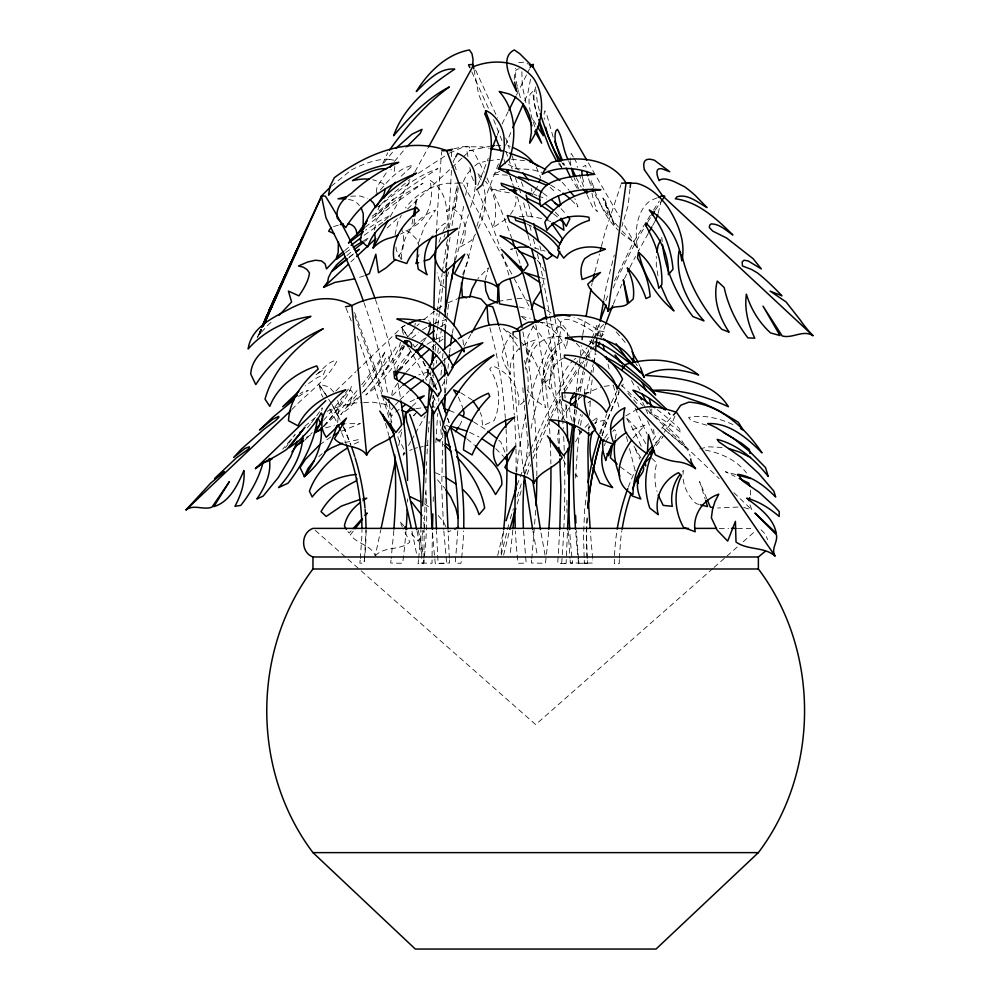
<?xml version="1.0" encoding="UTF-8"?>
<svg xmlns="http://www.w3.org/2000/svg" width="999" height="999" viewBox="0 0 999 999"><rect width="100%" height="100%" fill="white"/><g stroke="black" fill="none" stroke-linecap="round" stroke-linejoin="round"><path stroke-width="0.75" stroke-dasharray="5 3.75" d="M514.185 79.445L515.047 71.628L516.733 69.53L519.205 68.694M451.448 170.429L449.45 207.767A567.132 90.634 88.2 0 0 448.301 228.684M451.573 156.593L451.61 151.985M423.838 559.964L423.801 563.011L421.653 563.011L421.715 559.915M423.851 558.441L424.238 530.919M421.74 558.379L422.227 530.569M442.807 432.667L441.745 488.086L443.693 529.445M424.275 529.358L425.412 491.958M619.343 559.64L619.205 563.761L615.421 563.024L614.323 563.748A229.545 216.771 56.4 0 1 616.982 530.594M619.392 558.266L620.679 539.497A225.562 213.012 56.4 0 1 621.853 530.681M566.92 500.137L566.933 512.425M425.799 482.829L426.71 461.526M427.035 453.921L427.872 440.059M564.335 453.434A866.907 750.561 87.3 0 1 561.625 563.773L566.108 563.386L567.469 531.243M588.798 430.756L589.173 423.014M589.547 415.259L590.234 401.311M457.817 530.731L455.244 563.111L460.964 563.299A329.807 329.633 0 0 0 463.636 530.944M559.69 530.993L557.704 563.386L566.108 563.386M393.856 530.519L391.158 558.603M535.714 510.327L531.793 558.553M458.254 187.812L456.73 200.187L454.882 207.155L446.553 211.8L446.166 206.081A55.245 42.732 -45.7 0 0 429.72 180.12C434.315 196.591 429.845 218.044 413.761 226.511L414.498 219.006M683.041 474.35L683.304 470.492L681.468 472.727M428.396 432.305L429.133 421.466M366.046 530.369A250.649 250.112 61.1 0 1 363.948 563.299L364.423 560.164M364.535 558.666L366.034 530.232M374.513 230.057L376.223 220.155L393.519 198.863L375.162 216.321L378.234 209.078A53.846 19.118 -56.4 0 1 380.045 205.357M429.72 384.078L430.881 371.728M432.929 350.112L433.504 343.943M431.905 384.465L432.754 375.362M433.616 366.258L433.903 363.224M435.052 351.086L435.626 345.017M457.23 185.914L455.382 205.544L451.61 227.947M440.971 375.112L441.845 365.846M442.569 358.129L443.007 353.496M503.546 531.031L500.899 555.057M415.821 205.507L416.558 198.002L415.234 205.557M531.643 560.027L531.343 562.986L545.417 563.299A577.16 447.677 -87.1 0 0 548.676 530.806M750.436 495.067L750.536 489.36M360.177 560.114L359.852 563.161L364.198 563.161M360.327 558.591L361.888 536.126A246.303 245.766 61.1 0 0 361.95 530.232M424.15 527.21L423.613 517.807M521.865 71.753L522.265 85.839L526.286 104.458M445.404 392.832L447.003 377.572M447.964 368.419L448.439 363.836M449.562 353.159L450.199 347.065M390.996 560.077L390.684 563.011L402.634 563.299A513.673 458.666 -86 0 0 405.981 531.156M418.531 559.64L418.069 563.761L420.267 563.024L423.588 563.748A229.545 120.017 -77.7 0 0 425.861 489.797M418.681 558.266L420.367 539.497A225.562 117.932 -77.7 0 0 420.866 530.094M485.152 280.195L488.361 267.882L477.884 278.546M576.161 392.095L579.295 364.298M579.47 362.762L580.169 356.581M580.344 355.032L581.393 345.779M590.609 393.569L592.32 378.396M593.006 372.327L593.856 364.735M594.03 363.224L595.229 352.597M629.994 188.936L628.121 205.544L621.927 226.448M615.159 438.961L616.67 431.818L614.447 429.695L612.774 431.406M435.739 323.926L437.05 313.174M437.237 311.638L442.17 273.401M436.201 338.948L437.662 326.873M437.849 325.362L439.51 311.775M439.697 310.264L444.255 275.424M445.367 330.369L446.678 319.618M446.865 318.082L448.738 302.722M586.838 491.383L584.677 509.228L583.491 536.226L584.215 558.666M394.855 166.471L394.205 171.741L390.921 169.63M376.261 192.62L376.998 186.938L387.575 170.792M446.728 228.883L447.902 220.042L446.528 210.427L450.674 207.592C466.021 214.011 469.28 233.891 460.377 246.903L471.378 240.509L475.524 234.066M573.064 422.015L574.812 409.84M474.55 191.558L475.624 184.403M442.395 271.89L447.202 240.21M445.417 267.794L450.062 237.238M454.383 261.626L458.966 231.443M541.933 287.362L542.445 284.166M391.758 395.154L392.482 390.671L397.302 383.628M397.003 369.692L397.49 366.708L410.826 351.124M578.271 424.063L580.481 414.46M539.997 322.252A61.876 37.562 30.7 0 1 561.176 327.385L558.828 341.433L551.261 360.139A324.076 241.845 87.3 0 0 530.756 429.982M412.862 219.156L411.276 228.222A77.81 60.202 -45.7 0 1 400.549 234.041M567.507 340.934L566.058 349.013C561.75 337.237 552.397 327.697 541.071 322.49M582.717 334.977L585.776 318.082M591.62 285.826L592.17 282.754M597.315 335.926L599.5 323.851M603.883 299.7L606.331 286.126L614.273 254.982M600.611 433.878L602.672 426.073L606.992 419.792L598.351 421.528L594.555 423.239M526.548 399.163C529.333 386.388 528.583 372.827 524.35 360.439M449.138 228.134L456.955 185.914M459.515 228.434L464.26 202.797M465.659 195.255L467.894 183.192L457.517 182.892M441.708 328.384L439.66 339.023A866.907 848.663 83.4 0 0 439.198 342.045M441.995 326.86L443.756 317.744M452.31 333.329L453.196 328.758M463.486 275.362L474.787 233.841M530.519 79.258L527.659 94.131L524.55 101.136M257.193 337.899L261.263 329.146M619.03 390.109L618.106 394.68L612.05 408.891A246.303 174.076 -87.4 0 0 601.76 436.975M353.221 531.156L350.424 534.777C356.743 544.18 371.316 544.717 375.249 555.919L380.706 530.207M398.713 445.517L402.247 428.883M395.067 234.815L397.889 221.653L401.348 215.409M405.182 453.396L403.171 455.094C406.531 447.053 397.265 441.983 397.652 434.19M501.211 555.119L509.378 521.715M497.677 555.494L503.546 531.306M503.608 555.069L509.478 530.881M558.916 429.857L557.504 435.626L558.678 445.879M578.046 391.683L583.291 370.804M583.666 369.318L588.536 349.925M658.129 213.374L661.051 201.698M428.846 369.143L426.748 377.46L431.006 372.265M594.867 272.19L599.475 254.083M601.398 246.528L605.244 231.443L621.003 184.653M438.948 242.22L442.395 232.867M599.512 433.916L606.755 413.861M455.407 260.177L468.444 214.598M470.541 207.243L475.574 191.184M476.898 226.461L484.49 199.9L499.512 161.064M337.65 422.627L339.148 405.519L337.5 399.862M462.649 274.463L469.318 258.054L466.133 252.135M418.406 243.119L424.75 225.824L435.614 210.027C415.372 217.695 398.938 238.474 401.96 260.839M510.277 518.793L513.424 508.591M517.02 496.915L521.765 482.467M517.17 504.008L522.202 487.687M604.383 445.654L605.294 443.007M418.144 257.068L419.043 254.483M535.839 86.95C531.893 96.641 535.039 107.38 537.237 117.12M575.536 441.808L581.868 430.619L589.21 423.189M447.14 276.698L449.15 270.966M423.838 530.269L421.765 535.988L418.294 541.121L408.978 531.231M590.034 343.956L591.608 339.635M592.145 338.186L597.939 322.327M605.844 300.687L607.954 294.917M517.095 485.114L529.595 452.01M524.975 473.988L529.245 462.674M527.01 474.687L530.806 464.61M532.979 458.853L548.763 422.714M443.993 237.075L445.005 234.39M382.729 163.686L387.699 152.76M477.784 185.452L488.311 158.217M497.19 135.29L499.95 128.122M505.644 145.23L512.137 129.133M674.924 416.096L672.851 421.241L664.135 432.317M258.941 334.827L261.238 329.633M259.44 334.603L259.977 333.291L259.24 334.74M260.851 329.308L259.628 332.155L260.702 329.77M442.957 231.543L446.203 225.349L445.042 223.177L441.396 225.836L433.191 235.102M566.982 405.119L565.059 412.45L560.389 405.731C557.742 389.922 560.751 371.928 573.014 360.689M259.628 334.228L261.526 329.982M530.756 449.188L545.079 417.495L561.75 386.276L574.163 366.508M532.979 452.772L547.664 420.267L560.476 396.266M593.394 344.318L594.605 341.621M597.04 336.238L601.198 326.71L603.871 324.413M257.792 336.588L260.14 331.381M259.128 334.54L261.064 330.282M259.303 334.116L261.214 329.92M459.615 425.761L462.537 419.43M595.167 423.676L598.176 417.17L590.484 422.327M478.159 228.484C485.152 214.66 487.924 197.914 482.38 183.117M611.338 402.734L617.07 390.696M614.41 281.019L633.266 242.482L650.337 215.285M502.022 124.001L508.204 111.601M516.446 95.08L529.507 68.906M533.516 325.724L527.959 336.551L526.798 349.862L529.932 362.175C529.82 344.88 547.914 333.179 563.998 337.088M550.636 418.581L560.789 399.575M565.134 391.433L581.368 364.96M390.284 216.658L410.477 179.92M414.96 171.753L427.672 148.626M455.02 158.179L453.059 161.763A73.314 56.731 -45.7 0 1 456.181 169.793M648.239 233.479L640.734 246.878A504.745 487.3 -83 0 0 638.498 250.936M652.634 225.612L655.556 220.367M604.682 438.174L608.741 431.98M402.435 345.154L398.688 351.86L404.857 344.855M425.624 378.396L429.495 371.503L418.768 374.875M403.171 455.094L404.695 452.372M408.504 445.579L410.789 441.496M411.551 440.147L414.597 434.702M415.359 433.341L425.274 415.684M432.13 403.446L435.939 396.653M442.045 385.776L446.615 377.622M464.148 346.366L471.004 334.128M605.744 441.67L609.577 435.564M653.583 210.102L659.278 201.049M574.987 365.184L579.12 358.604M564.035 389.598L577.859 367.582M578.671 366.283L584.665 357.105M582.205 363.636L583.853 361.001M531.98 195.18L534.378 191.408M535.189 190.16L537.587 186.388M561.363 419.742L569.742 406.805M510.464 214.398C514.285 209.228 517.195 202.735 515.821 196.204M585.539 355.831L591.645 346.878M434.34 386.576L436.363 383.666M399.5 370.779L414.285 354.27M398.314 256.568L402.597 250.562L403.746 242.745L403.346 235.302L401.398 228.371L410.015 232.617L416.021 238.611L419.081 246.029M285.452 447.827L288.099 444.205M288.973 442.994L295.142 434.54L282.729 449.163M580.844 356.081L587.05 347.664M587.936 346.466L593.269 339.26M594.155 338.049L599.475 330.844L605.032 331.93L601.485 336.738M585.514 358.366L590.834 351.161M591.72 349.962L594.38 346.353M656.43 445.591L662.449 437.487M383.878 162.862L394.143 150.187M470.492 169.942L466.158 175.499L462.712 183.042L513.461 277.185M394.53 405.969L390.247 411.401L391.183 416.208L394.593 413.111M394.48 161.413L405.881 147.79M633.091 437.999L645.004 425.149L628.846 431.056M380.332 189.96C389.086 179.683 398.926 168.032 412.787 165.31L398.476 178.759M408.316 336.301L415.984 326.998M398.651 433.042L401.66 429.582M413.711 415.746L417.732 411.126M395.454 404.92L399.163 400.699M392.495 395.554L401.673 386.188M351.124 530.869L349.126 533.104L347.065 530.481M406.206 372.09L419.605 358.029M413.486 415.634L415.609 413.374M375.249 555.919C384.14 545.791 400.05 551.048 409.84 542.032L403.047 528.246M400.149 399.675L409.24 390.809M304.782 440.234L312.188 432.667M412.237 406.231L418.618 400.262M532.829 91.446L530.369 93.856A56.843 15.697 62.6 0 0 530.282 111.376M335.839 390.984L355.931 371.578M357.043 370.504L401.685 327.385A61.876 11.326 -46 0 1 407.754 323.876M399.125 369.655L407.704 361.363A66.671 17.258 -41.1 0 0 414.71 353.484M414.76 347.227L417.757 344.355M588.299 428.246L590.222 426.411M291.87 409.602C306.556 393.718 326.673 380.607 336.863 361.163L336.501 360.402C327.872 361.338 322.377 370.329 315.672 375.012L322.377 370.417L325.512 369.568L323.052 375.374L317.645 377.36L305.157 385.814M438.686 353.609L440.646 351.76M384.49 220.754L390.122 215.497L380.219 220.567L365.584 230.132M350.849 261.888L354.258 258.716M387.162 227.972L398.514 217.382M407.592 208.903L450.711 168.631M451.848 167.57L462.062 158.029M463.199 156.968L470.005 150.612L490.097 146.154M411.913 338.112L418.781 332.58M416.945 325.836L419.205 323.788M423.738 319.692L436.551 309.59M524.275 401.223L518.593 406.356C521.066 388.636 508.753 371.915 492.482 365.884L489.672 369.043C499.95 384.078 501.436 404.158 494.043 420.716L482.542 425.824L481.743 416.258L480.219 412.487M357.33 398.002L346.166 407.754A126.324 23.114 -46 0 0 358.554 392.457M712.899 568.443L535.664 724.6L360.764 570.504M714.073 567.42L725.724 557.142M726.897 556.118L738.561 545.841M743.219 541.733L756.043 530.432M331.243 186.201L351.398 169.905M318.781 456.605L322.19 453.633M346.978 255.569L351.099 252.098M365.334 227.123L394.455 203.896L423.014 183.204L402.185 195.454L372.115 218.194M420.804 341.558L426.049 337.15M372.177 216.171L409.353 187.325L437.949 168.581C415.359 176.398 396.703 192.407 378.122 206.93L389.935 195.904L409.99 179.57M588.011 402.859L590.359 400.886M655.531 442.782L663.299 436.326M304.882 426.186L316.383 416.695M474.725 166.059L478.084 163.287L485.477 161.314M578.596 398.913L583.179 395.142M344.692 250.537L350.037 246.204M348.651 257.904L354.47 253.172L348.551 257.754M395.729 412.075L399.275 409.215M442.919 360.914L446.216 358.354M418.506 173.214L448.251 153.871M365.06 241.221L367.232 239.623M431.893 347.202L437.724 342.894M438.898 342.033L443.756 338.698M364.173 235.264L383.366 221.803M319.655 444.792L331.044 436.838M298.464 396.466L308.466 390.434L305.357 390.621L299.937 393.681M345.567 252.635L351.136 248.751M506.106 218.968L493.119 227.572C497.939 212.125 496.378 193.893 485.464 181.343M574.088 359.565L575.799 358.341M625.749 415.921L634.977 410.477M437.749 308.803L444.98 304.046M440.522 326.71L447.977 322.29M306.393 437.525L314.797 432.405M563.561 358.117C551.997 363.399 547.927 377.422 550.137 389.198L543.119 379.145C542.632 363.261 550.699 346.416 565.809 339.972M437.762 441.083L441.695 438.698L439.747 418.082M427.035 344.305L431.968 341.371M422.427 329.832L427.36 326.91M363.661 240.709L368.319 238.049M449.513 153.159L463.486 146.878L469.243 146.728L470.005 150.612M582.904 166.796L585.701 165.31L586.5 170.305M410.114 401.848L414.935 399.325M327.048 411.413L333.716 408.116L353.034 403.121L362.075 402.672M354.283 443.981L358.891 441.833L359.415 439.398L343.956 442.769M409.74 450.499L412.225 449.338M341.109 431.293L360.352 423.613L345.904 423.713M584.328 394.205L601.386 386.813M434.428 339.897L442.844 336.276M433.866 323.526L445.966 319.53M448.289 531.793L450.849 530.706M447.789 302.872L457.617 298.738M657.067 197.877L650.324 200.649A76.486 45.879 58.7 0 0 636.788 243.681L638.511 251.149M499.675 171.516L492.557 174.388L507.842 175.162M333.529 226.611L340.359 224.55M364.348 275.774L356.718 278.221M424.725 446.191L428.096 445.192M414.81 448.389L417.457 447.639M325.574 427.847L334.203 425.562M699.837 448.901L708.179 446.815L722.539 447.44M453.833 148.851L462.412 146.728L481.993 146.878L489.223 148.264M512.986 248.626L510.264 249.226L516.108 250.674M498.139 301.348L515.571 298.589M420.154 447.14L423.201 446.503M488.536 160.764L499.6 159.316M415.959 408.728L423.089 407.654M604.295 386.388L612.999 385.09M519.33 216.646L529.782 216.196L544.63 219.106M350.587 196.204L360.015 195.991L367.782 198.451M518.743 62.587L524.725 62.113L528.296 64.211M738.024 507.067L717.632 507.979M517.02 298.514L521.378 298.289L529.657 301.099M363.586 402.597L372.627 402.147L389.235 405.02M600.099 336.301A66.671 15.297 41.6 0 0 561.176 327.385L557.367 327.572A329.807 246.116 87.3 0 0 528.096 405.094M578.571 563.299L593.044 563.011L592.769 559.964M584.178 392.969L589.747 392.869L590.471 395.691M459.827 183.092L446.853 183.292A61.226 57.83 -25.1 0 0 405.494 207.917M515.159 168.569L531.293 169.493L541.758 172.352M495.766 145.367L504.757 145.355M719.305 528.384L728.546 528.384M737.437 528.384L750.786 528.384M570.104 559.952L570.317 563.011L578.921 563.011L578.646 560.077M584.265 560.164L584.365 563.161L587.437 563.161L587.275 560.114M431.918 407.055L434.965 407.105M421.653 563.011L432.03 563.299A464.098 94.056 -87.9 0 1 432.43 530.931M584.365 563.161L587.437 563.299A250.649 177.148 -87.4 0 1 587.212 516.845M504.92 189.523L491.708 189.685L511.413 193.182M511.426 159.241L524.587 160.702M519.268 306.968L528.159 308.991M570.317 563.011L572.614 563.299A513.673 495.916 -83 0 1 569.767 531.156M389.373 159.365L393.768 160.165M534.065 247.827L545.079 251.061M743.756 507.43L751.847 509.865L749.05 502.447M521.128 316.358L530.144 318.244M705.381 450.112C721.128 453.146 736.513 459.952 746.515 472.952M348.489 199.413L352.422 200.324L357.542 203.359L359.365 205.607M735.739 474.537L725.411 471.74L735.039 476.436M699.025 504.458L696.241 503.633C688.323 496.553 683.079 486.363 682.966 475.636M540.659 277.635L545.054 279.033M534.078 194.443L536.888 195.404M538.286 195.879L546.54 199.126M505.144 151.548L508.066 152.597M706.855 425.237L690.946 420.567L688.561 417.457C703.958 414.223 719.892 418.394 733.828 425M460.789 392.769L472.065 399.862M449.425 410.477L456.318 413.286M546.028 219.68L551.623 221.99M507.754 145.355L510.152 146.366M508.379 164.535L519.293 170.142M435.314 472.689L444.355 476.698M469.542 432.317L479.021 436.963M527.147 224.076L532.479 226.673M436.463 438.486L442.982 442.07M473.489 421.828L485.726 429.57M424.425 503.821L429.295 507.242M446.341 425.149L448.601 426.486M550.611 185.002L560.651 191.196M445.129 287.562L440.409 284.628L437.125 272.802M511.188 333.766L503.621 328.696L511.863 337.462L519.792 349.787M543.156 193.119L549.063 197.715M546.903 310.177L551.323 313.286M620.242 466.795L631.855 475.399M522.365 317.295L526.098 320.092M436.213 439.11L443.556 444.667M553.496 213.848L558.179 217.545M550.099 187.362L556.031 192.695M467.057 438.948L474.075 444.717M761.051 529.807L765.309 534.09L767.619 539.66M513.573 335.577L520.292 341.358M315.284 530.432L346.778 558.166M347.939 559.203L359.603 569.467M498.738 440.197L500.799 442.033L505.681 453.908M495.741 448.638L503.533 456.456M481.58 177.11L477.26 173.127L481.98 181.768M621.366 385.077L642.744 405.519M647.24 409.827L719.23 478.671M733.853 492.657L751.847 509.865M651.723 458.204L656.78 463.049C654.32 472.302 654.183 482.255 657.017 491.446M575.212 474.787L577.335 476.823L575.761 472.902M578.059 429.283L584.065 435.114M627.859 393.244L637.362 404.145M561.101 208.679L566.008 214.211M532.879 326.236C547.252 341.383 567.232 368.294 542.132 384.627C540.059 368.743 532.617 353.733 521.266 342.432M622.015 230.931L630.819 239.41L637.462 247.952L622.652 222.29M561.176 327.385L569.767 336.426M576.211 343.206L590.184 357.892M571.278 199.875L577.971 206.93L574.875 198.651M616.346 331.98L627.047 344.643M555.307 212.15L560.064 217.183M437.425 479.757L444.892 488.349M333.866 392.095L328.896 386.813L318.631 384.14A250.649 250.112 61.1 0 1 327.847 397.864L318.881 384.003L321.591 394.68L323.052 397.24M403.796 525.749L399.65 521.353L402.372 526.873M557.305 318.494L567.082 330.369L567.519 336.513M384.116 184.715L382.817 183.254L378.633 181.968A145.33 49.488 -44.3 0 0 372.739 179.758M562.287 182.305L569.03 190.235M618.418 227.06L612.774 220.155L604.47 198.863L608.304 216.321L603.471 209.078A53.846 13.624 57.7 0 1 594.792 194.118M438.236 515.459L443.681 522.215L446.965 529.058M558.553 163.674L561.413 167.308M577.222 188.324L571.278 178.584M668.543 412.337L670.104 414.573A46.478 10.664 41.6 0 0 664.135 409.403M561.962 162.637L563.661 165.085L562.549 162.487M328.621 399.163L331.056 402.959M331.868 404.22L340.197 420.179M535.864 124.4L531.818 117.258M407.517 336.488L401.685 327.385A66.671 17.258 -41.1 0 1 406.156 324.987M635.826 363.486L637.25 365.721M565.297 421.054L561.351 414.373A128.896 78.247 30.7 0 1 556.243 350.899A126.324 76.686 30.7 0 0 545.791 407.754L532.966 398.002A40.335 24.488 30.7 0 1 527.672 390.259M640.946 458.004L633.853 445.991L639.934 459.328M637.699 386.313L639.972 390.222M588.374 162.874L619.542 216.883M573.339 156.993L571.278 153.421A45.579 12.587 62.6 0 0 570.267 160.352M574.025 158.179L576.086 161.763A73.314 20.255 62.6 0 0 577.397 167.42M631.493 380.582L635.589 388.024M408.991 348.052L415.884 360.139A324.076 323.913 0 0 1 426.436 380.344M645.903 443.731L636.263 427.897L625.874 417.195L635.152 432.729L641.346 446.565M444.218 426.298L446.441 430.394M514.198 278.546L531.118 309.927M401.261 259.553L396.378 250.499L395.891 246.229M576.298 177.772L581.143 186.938M536.326 167.183L540.709 177.685M635.114 408.079L646.99 433.841M559.615 163.137L562.362 168.519M422.939 361.463L438.873 394.93M343.544 426.898L350.786 445.005M563.374 459.877L566.046 465.309M649.762 408.741L652.185 413.723L651.673 408.966M647.489 420.791L654.158 435.639L653.558 428.384M510.189 176.511L512.874 183.341M563.573 162.862L564.822 165.484M642.707 402.347L644.567 406.343M458.379 397.04L462.662 407.505M475.611 70.03L497.502 117.894M471.765 71.816L489.148 109.828M493.656 119.68L502.235 141.309M638.736 363.673L640.571 367.757M586.962 194.643L592.719 207.155L597.464 211.8L595.429 206.081A55.245 15.26 62.6 0 1 591.97 193.182M578.521 188.699L574.088 177.522M473.538 180.669L471.153 175.037L469.268 164.286M477.697 190.534L484.99 207.767A567.132 439.897 -87.1 0 1 500.224 247.814M706.755 498.626L699.612 481.568L705.219 499.225M645.804 409.016L648.638 415.821M484.29 108.129L478.583 94.131L474.138 70.342M568.706 161.026L570.304 164.985M354.595 312.587L374.862 367.182L383.591 394.642M594.73 190.547C599.937 203.222 605.044 216.546 614.772 226.511L602.921 198.002L616.308 228.222A77.81 21.491 62.6 0 0 618.244 230.207M447.452 418.119L449.063 422.477M583.603 186.451L581.168 179.832A73.314 20.255 62.6 0 1 579.482 174.713M533.216 122.165L535.352 128.022M505.669 137.987L509.34 148.239M511.963 155.557L517.207 170.205M521.403 181.918L524.025 189.236M505.906 151.548L508.004 157.417M508.528 158.878L512.2 169.131M515.347 177.909L518.493 186.701M519.018 188.162L521.64 195.479M504.02 159.615L505.556 163.936M509.677 175.449L513.286 185.514M517.407 197.028L523.601 219.093M520.354 97.702L517.569 87.662M593.818 187.874L591.42 180.132A55.245 15.26 62.6 0 0 591.096 186.751M588.536 178.759L591.183 186.838M553.159 137.113L546.54 113.824L544.78 110.764L544.23 112.837A56.806 15.697 62.6 0 0 544.343 119.293M385.889 401.873L391.77 422.452A504.745 450.699 -86 0 0 389.348 403.933M354.82 316.071L363.099 339.21A375.924 82.393 79.3 0 1 381.88 394.355M582.38 177.198L584.702 185.552M528.533 204.108L532.979 220.617M539.847 246.154L541.458 252.16M523.651 202.984L528.096 219.505M529.707 225.512L531.318 231.518M533.341 239.023L535.764 248.039M537.375 254.046L540.609 266.059L549.687 314.697M527.959 235.314L530.731 245.642M489.847 327.672L492.844 339.21A375.924 178.197 -78.1 0 1 505.357 418.269M601.023 336.888L599.475 330.844L585.052 321.603A82.455 51.661 56.2 0 0 574 317.245M607.954 364.073L609.877 371.628M613.336 385.227L619.118 407.879M626.435 436.575L627.971 442.619M629.52 448.663L635.289 471.316M403.446 334.415L401.685 327.572A329.807 329.633 0 0 1 407.854 336.451M539.398 110.814L537.325 102.46L535.914 89.76M517.257 86.214L515.659 78.983L515.634 68.382M417.02 531.031L421.928 555.057M418.231 530.007L423.464 555.382M555.019 318.881L558.703 338.636L564.647 393.394M549.962 316.221L554.22 339.023A866.907 750.561 87.3 0 1 560.714 393.718M546.753 321.129L550.461 340.959L558.566 418.806M545.054 555.119L540.696 531.018M532.929 530.881L537.275 555.069M467.919 156.593L466.845 150.449L473.164 150.774A577.16 447.677 -87.1 0 1 484.228 172.377M657.966 275.736L656.306 265.722L656.293 256.531M528.983 452.772L529.408 455.856M523.863 472.677C517.657 427.584 513.236 382.142 513.111 336.601M528.146 445.03L523.676 398.801M564.81 394.917L565.147 397.952M565.809 404.033L567.045 420.841M661.775 237.412L662.212 241.658M462.962 339.797L463.561 345.829M578.508 558.603L576.261 530.519M592.619 558.441L590.297 531.218M443.831 530.993L446.665 563.386L435.339 563.773A866.907 848.663 83.4 0 1 432.342 530.144M523.164 392.657L522.689 385.102M568.169 530.819L570.004 558.416M523.551 530.731L526.148 563.111L518.081 563.299A329.807 246.116 87.3 0 1 515.409 530.944M587.2 558.591L586.575 536.126A246.303 174.076 -87.4 0 1 587.212 516.945M531.643 188.461L531.78 191.159M449.338 558.304L448.027 530.307M449.413 559.865L449.562 562.986L438.086 563.299A577.16 92.233 88.2 0 1 436.538 530.806M558.916 429.582L559.477 446.516M657.205 409.578A74.475 17.095 41.6 0 1 679.095 428.321L681.193 432.767A56.369 12.937 41.6 0 0 649.675 412.924A50.649 11.626 41.6 0 1 682.042 440.996L686.338 447.764L662.162 427.335L687.25 449.313A74.475 17.095 41.6 0 1 690.209 456.156M593.843 343.631A90.872 20.854 41.6 0 0 588.698 340.759A57.992 13.312 41.6 0 1 593.006 341.109M519.68 348.039A74.913 45.479 30.7 0 0 510.364 374.338L505.007 365.222L501.798 356.181A111.801 67.87 30.7 0 1 510.676 335.564M522.814 345.567A74.913 45.479 30.7 0 1 535.963 339.86A134.153 81.431 30.7 0 0 525.224 369.405M584.39 393.693A90.285 54.808 30.7 0 1 584.952 389.51L581.206 386.588A63.312 38.437 30.7 0 0 576.435 390.484M572.015 420.504A63.312 38.437 30.7 0 1 569.717 406.918M532.342 119.393A56.843 15.697 62.6 0 1 530.606 112.812M537.837 116.683A88.998 24.588 62.6 0 1 532.829 91.446M570.854 165.31A45.579 12.587 62.6 0 1 570.342 161.501M637.462 247.952A29.745 8.217 62.6 0 0 627.235 237.774A77.81 21.491 62.6 0 1 620.142 232.043M351.398 169.917A122.502 41.721 -44.3 0 1 389.385 159.353M270.991 322.352A28.671 9.765 -44.3 0 0 266.521 326.623A28.022 9.54 -44.3 0 0 260.639 333.391M537.3 260.302A33.754 28.322 29.3 0 1 544.343 271.029M382.355 395.854A375.924 82.393 79.3 0 1 390.159 422.053M346.016 308.129A382.58 83.854 79.3 0 1 352.135 323.214M357.105 336.176A382.58 83.854 79.3 0 1 381.668 410.264M385.489 423.426A382.58 83.854 79.3 0 1 388.811 435.327M411.963 531.156A382.58 83.854 79.3 0 1 416.82 555.094M329.707 408.891A246.303 245.766 61.1 0 1 337.262 423.264M341.571 432.654A246.303 245.766 61.1 0 1 346.016 443.593M333.241 406.893A250.649 250.112 61.1 0 1 340.272 420.167M343.481 426.96A250.649 250.112 61.1 0 1 350.874 445.03M445.054 428.721A567.132 90.634 88.2 0 1 445.005 425.599M444.717 392.969A567.132 90.634 88.2 0 1 444.68 379.096M444.717 363.349A567.132 90.634 88.2 0 1 444.755 357.08M445.054 329.046A567.132 90.634 88.2 0 1 445.204 319.817M446.64 267.033A567.132 90.634 88.2 0 1 447.777 239.335M433.304 406.643A577.16 92.233 88.2 0 1 433.229 395.866M433.191 386.663A577.16 92.233 88.2 0 1 433.179 374.375M433.291 349.45A577.16 92.233 88.2 0 1 433.341 343.256M433.603 323.264A577.16 92.233 88.2 0 1 433.828 310.926M436.401 233.716A577.16 92.233 88.2 0 1 441.62 152.248M375.424 299.588A513.673 458.666 -86 0 1 395.167 369.418M397.877 382.892A513.673 458.666 -86 0 1 400.487 397.939M407.505 498.888A513.673 458.666 -86 0 1 407.43 501.96M363.998 302.722A504.745 450.699 -86 0 1 387.887 394.792M433.191 501.51A464.098 94.056 -87.9 0 1 433.341 496.865M435.851 442.694A464.098 94.056 -87.9 0 1 437.737 413.436M438.648 401.211A464.098 94.056 -87.9 0 1 438.886 398.164M432.242 407.442A866.907 848.663 83.4 0 1 433.166 395.242M433.841 387.624A866.907 848.663 83.4 0 1 434.565 380.007M436.401 363.274A866.907 848.663 83.4 0 1 436.775 360.227M437.737 352.647A866.907 848.663 83.4 0 1 438.349 348.102M524.562 474.513A324.076 241.845 87.3 0 1 528.159 444.68M516.633 472.365A329.807 246.116 87.3 0 1 525.624 415.297M410.239 351.648A57.992 15.022 -41.1 0 1 396.89 371.616M403.971 345.217A90.872 23.526 -41.1 0 1 376.885 386.588L365.846 394.967A57.992 15.022 -41.1 0 0 388.748 357.093L387.674 356.156L385.202 358.541L384.39 360.876A97.527 25.25 -41.1 0 1 362.375 393.519M323.763 426.248A74.475 19.281 -41.1 0 0 343.494 396.703L350.237 390.197A46.478 12.038 -41.1 0 1 340.759 414.573L348.114 408.991A97.527 25.25 -41.1 0 0 361.438 394.605M426.223 337.362A66.671 17.258 -41.1 0 1 423.426 341.933M420.179 319.68A66.671 17.258 -41.1 0 1 429.308 321.228M362 393.194A40.335 7.38 -46 0 0 379.145 372.015A134.153 24.55 -46 0 0 397.839 343.793M323.514 420.304A90.285 16.521 -46 0 0 348.014 389.51L351.323 386.588A63.312 11.588 -46 0 1 322.44 427.609L336.526 414.373A128.896 23.589 -46 0 0 358.179 389.16M400.312 342.22A74.913 13.711 -46 0 1 381.855 374.338L398.027 356.181A111.801 20.467 -46 0 0 404.62 346.316M415.334 323.226A111.801 20.467 -46 0 1 414.86 325.437M413.611 329.258A111.801 20.467 -46 0 1 409.877 337.312M361.738 384.715A128.896 23.589 -46 0 0 385.564 350.899A126.324 23.114 -46 0 1 362.038 387.937M311.388 422.814A90.222 16.508 -46 0 0 322.252 407.817A56.331 10.315 -46 0 1 321.69 410.614M310.489 423.951A90.222 16.508 -46 0 1 305.831 429.77M506.056 428.833A375.924 178.197 -78.1 0 1 506.893 451.473M499.213 327.048A382.58 181.356 -78.1 0 1 514.31 415.109M514.423 416.633A382.58 181.356 -78.1 0 1 515.921 447.377M515.959 448.901A382.58 181.356 -78.1 0 1 516.033 471.978M512.787 530.119A382.58 181.356 -78.1 0 1 510.002 554.982M602.022 435.464A250.649 177.148 -87.4 0 1 619.305 391.983M621.965 386.738A250.649 177.148 -87.4 0 1 623.314 384.14M502.197 253.659A567.132 439.897 -87.1 0 1 509.44 276.948M522.902 331.83A567.132 439.897 -87.1 0 1 536.838 476.273M486.875 177.884A577.16 447.677 -87.1 0 1 511.613 237.974M516.171 251.336A577.16 447.677 -87.1 0 1 519.955 263.224M535.764 324.6A577.16 447.677 -87.1 0 1 550.162 439.11M550.299 442.195A577.16 447.677 -87.1 0 1 550.874 463.948M575.661 478.071A504.745 487.3 -83 0 1 580.332 426.96M580.556 425.424A504.745 487.3 -83 0 1 582.217 414.647M585.289 397.827A504.745 487.3 -83 0 1 589.997 376.573M590.372 375.062A504.745 487.3 -83 0 1 593.081 364.51M593.493 363.012A504.745 487.3 -83 0 1 596.016 354.033M601.061 337.724A504.745 487.3 -83 0 1 605.069 325.949M613.324 304.158A504.745 487.3 -83 0 1 621.89 284.228M624.487 278.596A504.745 487.3 -83 0 1 627.16 272.989M629.894 267.42A504.745 487.3 -83 0 1 635.564 256.393M574.437 423.726A513.673 495.916 -83 0 1 576.623 410.027M576.885 408.516A513.673 495.916 -83 0 1 579.757 393.419M580.069 391.908A513.673 495.916 -83 0 1 584.527 372.402M586.038 366.433A513.673 495.916 -83 0 1 588.036 358.991M588.448 357.517A513.673 495.916 -83 0 1 591.445 347.177M592.332 344.243A513.673 495.916 -83 0 1 593.706 339.847M594.18 338.386A513.673 495.916 -83 0 1 599.587 322.365M613.136 288.099A513.673 495.916 -83 0 1 643.993 228.184M647.976 221.653A513.673 495.916 -83 0 1 650.411 217.757M655.381 210.04A513.673 495.916 -83 0 1 660.476 202.422M578.558 563.299A464.098 231.893 87.6 0 1 575.661 530.931M574.238 422.652A464.098 231.893 87.6 0 1 574.974 408.841M561.376 401.348A866.907 750.561 87.3 0 1 563.274 428.871M563.673 436.538A866.907 750.561 87.3 0 1 564.285 451.898M654.145 446.203A225.562 213.012 56.4 0 1 661.238 436.088M628.284 487.175A229.545 216.771 56.4 0 1 635.202 470.741M652.921 440.072A229.545 216.771 56.4 0 1 658.116 432.929M661.738 428.296A229.545 216.771 56.4 0 1 672.352 416.133M433.241 395.592A324.076 323.913 0 0 1 436.625 404.058M412.924 344.23A329.807 329.633 0 0 1 414.573 346.853M423.126 361.538A329.807 329.633 0 0 1 439.123 395.005M447.652 418.231A329.807 329.633 0 0 1 449.063 422.652"/><path stroke-width="1.5" d="M559.777 529.445L560.851 488.086L559.877 458.841M498.064 284.403L497.427 303.059L489.235 299.063L485.876 290.796L484.99 281.743M567.907 474.001L568.718 452.485L572.627 425.062M422.664 505.856L425.124 448.576L429.57 385.626M567.532 529.707L569.28 488.374L567.956 448.464M588.723 432.305L587.899 449.35L588.686 505.644L590.109 528.246M302.909 435.964C302.048 455.532 291.458 473.426 278.559 487.624L288.049 483.166C302.722 464.46 314.285 442.495 317.445 418.681M393.943 529.008L395.279 507.617A504.745 450.699 -86 0 0 394.667 454.782M531.73 309.365L533.628 302.023L541.021 290.484M535.988 505.719L536.313 500.724A567.132 439.897 -87.1 0 0 536.825 477.809M428.421 147.265L472.552 66.995L473.051 59.478L471.99 53.721L469.393 49.95C446.378 54.171 428.159 72.265 416.296 91.533C426.835 81.668 438.873 67.545 454.757 69.143C429.582 85.714 403.996 106.319 393.643 135.714C409.627 116.908 427.097 98.314 449.35 86.95C425.624 104.021 406.406 126.573 389.473 150.2M461.438 282.904L462.362 296.666L466.57 297.814M457.979 527.759L457.992 527.547A324.076 323.913 0 0 0 445.741 431.443M602.559 450.974C599.912 464.011 604.033 477.634 612.662 487.624L599.974 483.166L592.944 467.569M643.581 467.332C644.655 473.976 636.176 476.585 638.373 483.404L637 481.268M431.618 364.011L432.779 351.66M433.803 340.846L434.09 337.762M503.683 529.582L504.82 517.669A375.924 178.197 -78.1 0 0 506.943 454.47M414.797 216.009L415.671 207.005M444.13 405.032L445.242 394.355M448.913 359.265L449.4 354.682M450.362 345.529L452.01 334.852M582.092 339.598L582.442 336.513M595.404 351.086L596.778 338.948M630.169 187.425L630.681 182.892L621.503 183.192M614.984 440.459C613.124 452.497 615.209 464.947 619.904 476.123M749 500.749L749.7 497.639M608.116 311.288L626.086 183.042C610.626 157.954 577.522 155.22 551.585 162.437L546.041 167.745L542.17 174.238C558.254 165.647 577.884 167.545 594.23 174.388C575.824 176.036 531.593 177.085 540.884 206.543C557.305 192.595 579.745 188.037 600.811 189.685C578.683 191.633 555.806 202.223 544.805 222.327L546.928 230.245C556.218 217.145 574.063 214.123 588.935 217.258L589.348 220.429C574.962 224.488 561.688 235.065 557.754 249.912L563.711 258.142C573.776 246.129 591.308 244.93 605.444 249.226L590.921 254.52L584.765 258.529A33.754 27.135 37.1 0 0 581.081 273.813L582.105 279.508L600.524 272.49L587.762 284.166C591.733 295.354 605.107 299.688 608.116 311.288C612.225 304.195 621.878 308.753 627.559 303.896L623.314 279.745L628.721 303.059L633.191 299.063C634.84 288.361 631.93 277.472 627.222 267.882C635.976 276.286 642.357 287.013 645.978 298.576L650.124 296.666C649.113 283.017 644.392 269.83 637.512 258.054L638.349 252.135C649.338 261.089 656.643 274.313 658.778 288.286L661.837 284.628C662.612 263.811 656.106 243.182 645.654 225.349L645.953 223.177C660.014 236.251 668.855 255.407 668.406 274.725L673.001 269.218C671.266 247.69 662.362 227.11 649.313 210.027C667.432 220.492 678.945 240.397 681.793 260.839C685.963 242.27 678.259 223.414 668.406 207.917A61.226 37.5 67.9 0 0 636.425 183.292L626.086 183.042M575.237 406.793L575.899 402.222M417.732 247.527L417.008 260.702L418.219 269.218L427.085 274.725C422.077 262.05 424.513 247.165 432.442 236.239M451.623 279.732L454.145 263.137M612.387 444.655L610.389 457.679L617.182 464.173M396.765 371.191L396.041 375.674L398.638 372.003M413.386 216.134L414.972 207.068M586.051 316.546L591.058 288.898M600.049 320.841L603.608 301.211M444.93 311.663L454.995 261.638M453.783 325.699L463.199 276.885M532.817 67.37L533.391 64.398L531.568 64.773L530.194 67.532M656.818 252.26L658.129 245.429L660.564 240.085M587.912 482.467L593.169 456.268L599.088 435.402M469.63 297.352L472.04 288.823L476.361 280.744M356.805 478.296L356.243 480.956C342.058 487.712 328.846 497.739 321.029 511.613L326.186 516.458L341.508 506.031L360.189 499.4M381.031 528.696L395.167 462.15M403.209 424.35L405.781 412.25L414.51 409.228M509.84 529.37L515.796 508.466M463.174 416.845L464.123 412.962L463.024 408.866M657.754 214.822L655.556 220.367M592.557 281.243L594.48 273.701M600.249 251.061L601.011 248.039M611.201 445.854L608.666 455.731L606.88 453.683M299.588 434.577L300.324 431.818M336.813 425.524C331.793 445.479 319.842 463.486 304.27 476.823C314.335 462.662 323.089 445.492 321.104 427.647M592.395 431.705C589.048 442.445 589.422 454.046 592.007 464.897M652.559 449.925L651.098 454.945L649.825 452.11M262.924 463.049C258.666 478.533 250.761 492.857 240.784 505.394L234.965 506.306C240.759 495.367 245.13 483.029 243.918 470.492C237.762 484.615 229.782 501.985 213.861 506.593L229.42 481.568L211.963 507.155C203.396 510.339 193.956 504.033 186.064 509.865L210.664 483.141L224.363 471.74L214.573 478.546L236.263 457.954L248.701 448.901L249.388 446.815L244.917 448.476L233.604 457.492L241.096 449.388L264.036 429.183L275.599 420.567L278.758 417.457L278.733 416.408L272.864 419.155L259.503 430.02L272.477 417.57L293.993 399.75M506.118 520.729L516.183 488.086M417.245 259.653L415.909 263.524L418.643 262.675M452.41 149.201L446.69 150.612C407.567 135.976 365.909 154.52 334.315 177.685L329.957 186.388L328.559 195.18C346.553 175.562 372.977 166.234 398.738 162.338C381.68 170.18 365.434 180.145 351.76 193.094C343.444 198.376 335.227 207.492 337.25 218.094L345.791 227.572C361.501 201.261 388.836 184.503 416.558 173.127C391.059 187.812 364.772 209.703 360.314 240.509L367.807 246.903C374.4 225.337 396.703 213.936 416.745 207.592L419.168 210.427C404.52 221.903 390.522 239.51 393.931 259.265L406.78 263.524C415.109 242.957 437.525 233.329 457.717 228.371L448.788 235.302L441.283 242.745L435.339 250.562C433.566 258.991 437.637 267.395 444.068 272.739L464.747 254.221L454.408 273.714C467.507 282.542 485.314 277.385 497.727 287.325C501.623 277.098 516.083 280.107 522.514 272.09L501.411 249.388L523.751 270.779L528.046 264.947C523.201 251.885 511.55 242.932 500.074 235.851C517.057 240.497 533.329 248.189 547.002 259.353L552.097 255.769C541.133 241.021 525.699 230.282 509.59 221.803L507.242 215.497C526.948 219.743 546.353 228.696 560.014 243.856L562.4 238.923L551.723 223.414M539.148 182.03L540.184 179.133M297.315 441.221L290.597 457.043L278.284 477.559L263.187 496.053L256.855 499.013C264.922 487.362 271.903 472.989 269.255 458.466M559.815 251.286L557.317 258.142L549.075 252.672M523.751 483.316L524.837 480.444M432.18 390.621L429.27 403.034L433.891 413.723C447.327 388.599 469.018 368.494 493.993 355.082C469.68 373.164 449.263 398.439 442.27 428.384L446.653 435.639C453.059 415.959 469.605 400.886 488.486 393.244L489.76 396.441C475.561 410.701 464.235 429.37 463.511 449.925L472.102 454.945C479.283 436.438 495.966 422.914 514.697 417.195C500.899 428.796 486.026 447.877 497.552 466.021L515.546 445.991L504.87 467.332C512.262 476.973 527.672 472.727 533.966 483.404C539.235 470.929 554.77 468.444 562.25 457.679L547.452 435.964L563.811 455.731L569.542 447.377C568.931 435.252 560.077 425.199 549.675 419.792C564.123 420.492 578.883 425.087 589.61 435.114L595.541 429.283C589.31 415.372 576.498 405.557 562.662 399.912L562 392.869C578.583 392.157 597.215 397.664 606.418 412.45L610.039 405.731C604.695 383.054 585.639 366.071 564.585 357.729L564.348 355.157C586.126 355.257 611.288 366.446 617.12 389.198L622.539 379.145C612.162 356.581 588.673 343.331 565.247 338.124C589.797 333.279 620.042 339.223 633.641 362.175C634.827 339.81 614.11 324.4 594.755 318.344A82.455 74.088 -8.7 0 0 535.901 321.616L519.468 330.844L513.049 331.93L513.086 335.04M491.645 149.625L496.628 136.726M512.762 127.735L523.314 103.933M263.436 325.749L321.79 195.654L330.194 187.25M268.806 311.413L264.535 320.879L276.011 295.329M261.988 326.785L275.786 296.291M262.837 326.061L263.948 323.601M261.788 327.385L283.042 281.081L269.88 309.64M266.371 318.244L277.322 294.205L263.062 325.224M263.649 324.6L272.028 306.119L263.124 325.724M281.231 283.891L268.768 310.926L302.522 237.412L278.808 288.836M273.639 300.749L296.428 251.074L284.166 277.685M263.261 324.513L269.855 310.027M278.833 289.348L297.315 248.739M299.338 243.681L321.79 195.654M429.208 367.757L433.778 358.229L436.725 355.457M461.55 337.262C442.657 298.788 388.599 286.401 351.823 305.594C332.33 293.856 309.153 298.626 290.11 308.629C272.889 317.732 251.174 327.31 248.152 349.013C264.086 330.794 287.15 319.692 310.951 316.358C294.917 324.525 279.982 334.952 267.233 347.677C258.616 353.808 251.149 363.099 250.749 374.076L255.806 384.627C271.666 359.415 296.316 340.809 323.239 328.696C297.178 345.117 273.501 368.806 265.022 399.163L269.83 406.356C277.697 386.163 296.803 372.59 316.783 365.884L318.182 369.043C302.897 382.118 289.548 399.962 288.486 420.716L298.014 425.824C306.818 406.818 325.986 394.842 345.779 389.91C331.156 400.199 313.386 418.893 326.273 437.237L346.491 418.082L334.415 438.698C342.982 448.539 359.178 444.193 366.683 455.094C371.89 443.718 386.963 443.618 394.393 434.19L379.757 411.126L395.904 432.517L401.511 425.249C400.661 412.799 391.895 402.472 381.868 395.804C396.553 398.613 410.814 405.244 421.178 416.208L426.985 411.401C420.654 396.865 408.241 385.889 394.555 378.396L393.868 371.503C410.976 373.314 428.621 381.356 437.599 396.64L441.133 390.671C435.402 367.257 416.958 349.051 396.278 337.899L396.029 335.377C418.294 338.961 441.858 352.659 448.027 375.674L453.321 366.708C442.819 343.294 420.342 327.647 396.84 319.043C422.614 317.919 451.048 328.484 464.16 351.86L463.861 348.838M508.891 110.227L515.759 96.453M653.808 450.636C644.343 468.019 643.531 489.41 649.737 508.016L658.241 514.672C653.783 497.989 663.036 479.957 678.471 472.689L681.543 475.649C673.264 491.858 674.7 511.775 683.566 527.435L695.217 531.793C691.97 515.284 703.284 499.3 718.781 494.155L714.984 501.573L712.499 509.502L711.375 517.807L717.245 530.269L727.697 541.121L735.414 521.353L736.013 542.032C747.739 550.387 763.873 546.54 774.999 555.919C770.691 548.726 778.021 542.182 776.448 534.777L754.944 513.049L776.198 533.104C773.438 517.507 758.491 507.38 746.703 498.189C758.928 501.261 769.655 508.441 779.195 516.458L779.232 511.613L774.562 506.481L759.09 492.295L742.594 480.956L738.049 474.325C752.959 476.648 765.371 486.575 775.686 497.015L773.85 491.121L758.703 473.464L741.208 457.38L718.843 441.833L717.182 439.398C738.111 444.592 755.082 459.94 768.256 476.411L765.509 467.569L750.187 451.923L733.316 438.286L716.058 427.597L707.667 423.613C729.395 422.44 747.589 438.436 762.025 452.872C745.416 428.146 719.942 403.908 688.761 402.147L680.694 405.282L675.399 412.974A229.545 216.771 56.4 0 0 673.351 415.072M388.037 220.742L373.077 247.952L375.362 239.41L374.625 232.68M412.712 175.836L414.21 173.114M455.681 156.993L457.642 153.421A45.579 35.265 -45.7 0 1 475.462 177.522L475.624 184.403M648.963 232.168L651.897 226.923M603.97 439.46L602.534 442.033L602.996 451.248L605.756 460.551C608.379 448.813 616.171 438.499 626.573 432.53M452.709 366.745L462.624 349.088M471.765 332.767L487.012 305.594L498.139 301.348M330.919 227.572L328.671 231.181L334.128 233.629M679.632 474.95C673.151 483.903 670.242 495.392 672.315 506.306L663.199 505.394L658.166 495.042M688.536 528.384L312.962 528.384C300.524 532.904 300.524 552.447 312.962 556.98L312.962 568.993C251.373 650.524 251.373 771.078 312.962 852.622L415.309 949.05L656.031 949.05L758.378 852.622C819.954 771.078 819.954 650.524 758.378 568.993L758.378 556.98L765.309 551.273M376.573 206.393L383.591 195.267A41.995 14.298 -44.3 0 0 385.002 189.123M631.48 440.372C619.954 456.805 609.802 482.055 633.016 494.53C633.079 476.598 639.984 458.666 652.647 445.879M455.457 431.755L458.778 426.96M390.022 167.308L391.645 164.985M621.703 369.992L625.574 364.523C649.65 356.83 678.421 358.616 698.601 375.012C681.668 369.28 661.55 365.909 645.304 375.374C674.337 377.522 711.4 379.183 728.421 406.73C704.645 395.754 678.433 388.499 652.06 390.434L678.134 394.842L705.069 404.083L718.343 410.339L738.336 422.24L743.131 430.02L740.484 428.559M355.082 528.733L362.537 519.08M365.322 515.459L367.195 513.049L365.184 515.272M314.223 460.564L308.167 468.269L304.295 476.411L300.075 467.569L305.282 459.565L319.655 444.792M291.958 451.773L297.178 445.179L301.76 441.221M398.913 381.281L405.294 373.239M375.886 195.454L377.672 193.257M348.489 242.869L351.748 238.923L364.16 228.109M367.157 221.016L362.799 226.298L366.296 223.264M435.839 251.948L429.632 259.265L424.138 260.964M354.17 278.921L335.14 282.342L323.614 287.325L327.734 281.78L328.471 277.51L331.206 272.09L347.49 258.841M437.837 381.78L446.728 372.477M407.342 411.6L411.201 407.267M395.367 182.23L391.233 186.838A53.846 19.118 -56.4 0 0 384.128 197.852M353.134 528.646L362.175 518.618M406.843 146.728L420.217 133.429L422.04 129.321L411.913 134.228L396.178 148.077M610.501 429.57L623.588 417.432M395.542 259.478L386.076 267.832L378.471 272.739L375.836 254.221L369.318 273.714L365.597 275.262M451.685 367.22L464.685 355.444L482.867 342.719L464.473 348.102L447.315 357.492M650.711 457.242C638.536 466.945 633.503 484.902 640.834 499.013L632.367 496.053L629.857 492.707M432.717 370.192L441.82 361.775M321.903 428.321L314.91 432.767A56.369 14.598 -41.1 0 0 321.191 412.924A50.649 13.112 -41.1 0 1 298.514 440.996L289.098 447.764L304.87 427.335L286.838 449.313A74.475 19.281 -41.1 0 1 270.579 458.928A28.409 7.355 -41.1 0 0 255.494 468.593L325.799 400.686M395.916 372.752L398.064 370.691M420.679 356.98L429.632 349.126M186.064 509.865L290.746 410.664M279.183 315.172L291.596 301.973L288.411 291.109L298.926 295.829A51.424 17.507 -44.3 0 0 309.428 272.877L306.905 269.455L303.234 267.145L298.476 265.984L307.68 261.988L315.447 260.24L321.353 260.864L325.112 263.811L326.486 268.918L336.201 258.741L338.186 252.285L338.411 241.82M323.614 287.325L348.576 264.011M356.518 256.593L375.811 238.574M298.726 391.283L282.68 406.73L297.527 395.292M344.98 257.292L336.501 264.947L332.118 270.779L346.203 259.615M476.648 189.71L481.893 185.102C491.808 163.024 495.616 136.226 484.69 113.824L486.363 110.764L490.122 112.837A56.806 43.956 -45.7 0 1 503.983 136.751L504.408 147.015L502.622 157.755L498.713 168.519L509.715 158.829C513.848 145.217 515.184 130.657 512.112 116.683A88.998 68.856 -45.7 0 0 499.238 91.446L508.703 93.856A56.843 43.981 -45.7 0 1 530.919 122.165L531.381 132.417L529.645 143.157C542.482 124.6 546.515 98.739 534.015 78.983C519.73 60.04 493.119 58.529 472.552 66.995M410.314 389.91L423.401 379.895M343.656 251.398L338.461 255.769L336.463 259.353L344.43 253.446M570.579 405.519L576.311 400.799M442.757 350.037L455.869 340.222M348.788 242.957L363.349 231.731M354.283 249.525L363.986 242.02M402.797 385.289L415.334 376.685M570.854 399.088L576.835 395.092M360.627 502.285C352.822 508.029 346.216 516.171 344.43 525.899L346.403 529.333M351.111 245.329L360.901 237.75M539.423 321.104L542.969 318.344A82.455 51.661 56.2 0 1 546.89 316.77M419.705 399.3L424.213 395.804L417.295 398.314M417.295 351.473L424.575 345.954M428.146 335.389L434.315 330.869M401.648 407.417L405.269 404.845M353.346 247.24L362.4 241.471M363.012 500.599L366.77 498.189L362.824 498.913M303.634 440.959L297.902 444.567A56.331 10.315 -46 0 0 303.034 438.648M324.588 452.16L331.768 447.739L342.52 443.156M458.216 338.811C476.098 326.91 499.65 317.507 519.468 330.844L533.966 483.404M347.64 447.914C330.919 457.879 316.171 472.539 309.415 491.121L312.225 497.015C322.34 483.079 339.535 475.811 356.343 474.475M428.596 326.186L431.056 324.725M333.504 435.402L338.449 432.517M636.238 409.927C648.801 403.509 663.836 408.266 676.485 412.25L774.999 555.919M454.682 529.07L458.529 527.435M314.797 432.405L321.528 429.558M658.416 197.315L662.462 195.654L812.936 335.639C803.021 329.383 792.669 338.823 782.205 335.964L763.011 306.119L779.982 335.527L770.604 332.942C759.165 322.59 750.836 308.953 746.403 294.205C744.205 309.303 748.239 324.65 754.807 338.199L747.926 337.899C736.488 323.102 728.121 305.844 724.188 287.537L717.257 281.081C712.624 298.788 719.268 317.432 729.145 332.155L721.79 329.308C702.434 308.404 688.099 282.567 681.83 254.708M346.178 196.778L338.012 198.813L345.866 198.801M514.348 248.326L519.805 247.128L528.384 247.04M340.359 224.55L343.244 223.926M345.467 306.793L351.823 305.594L366.683 455.094M424.513 407.43L427.36 407.005M459.016 298.152L471.391 296.416L481.006 298.963L487.012 305.594L492.732 306.793A382.58 181.356 -78.1 0 1 498.776 325.549M491.508 145.954L494.343 145.554M341.496 424.25L344.43 423.901M386.576 168.656L381.243 168.831A82.43 28.072 -44.3 0 0 352.472 180.657A145.33 49.488 -44.3 0 1 369.28 179.208M441.745 150.774L451.623 150.449M694.68 528.384L716.233 528.384M731.505 528.384L735.951 528.384M312.962 556.98L758.378 556.98M312.962 568.993L758.378 568.993M312.962 852.622L758.378 852.622M509.34 189.785L516.695 190.622M516.883 307.03L499.488 303.896L498.464 284.278M713.249 507.492L710.339 507.155L707.354 500.049M662.524 195.866L664.822 196.141A513.673 495.916 -83 0 0 661.35 201.161M490.671 148.539L503.696 151.036M518.493 176.823L538.911 182.143L546.615 185.215M401.673 410.352L407.992 412.737M529.782 161.863L532.38 162.437L537.999 166.234M450.774 426.198L466.783 431.056M525.462 192.208L531.231 193.619M737.212 474.937L750.486 478.546M348.139 223.863C353.771 224.238 357.292 229.62 356.705 234.99L363.174 225.811L363.274 213.749L361.188 207.854M700.411 504.87L707.554 506.593L705.681 500.699M525.724 223.614L515.746 220.429L514.935 217.258M539.185 277.173L524.537 272.49L539.885 282.492M728.658 448.476L739.71 452.147L750.524 457.492M443.768 408.579L449.425 410.477M534.34 319.705L538.536 321.178M509.527 153.109L525.574 158.829L545.716 169.568M519.043 251.398L535.501 258.529M410.164 496.74L420.666 501.673M459.34 392.195L453.534 389.91L456.755 394.667M512.549 147.377C520.554 150.824 528.109 155.931 533.391 162.949M533.541 302.822L544.692 308.629M549.363 184.228C533.466 175.824 516.071 170.155 498.101 168.581L523.326 180.394L541.982 192.283M527.509 198.439L538.523 203.759L552.322 212.924M459.078 414.41L472.215 421.103M739.173 478.446L748.8 483.141L749.899 486.288M533.816 227.335C543.843 232.243 552.872 239.573 559.39 248.689M723.388 432.43L741.807 443.394L749.375 449.388L749.949 453.434M554.495 202.959L559.602 205.831M552.909 222.74L563.886 230.245L562.986 222.327L560.102 219.455M445.566 477.385L456.019 484.016M481.593 438.474L493.668 446.74M529.482 64.898L533.041 66.995L586.813 160.177M449.725 427.16L465.871 437.999M540.034 200.112L520.117 189.473L501.061 183.204L501.923 185.514C518.781 194.231 534.702 205.17 547.777 218.993M445.504 443.593L450.399 446.803M566.533 421.878L575.174 427.609A63.312 38.437 30.7 0 1 573.751 424.762M548.076 171.391L559.927 180.482M487.962 431.293L496.678 438.349M455.294 450.012C471.615 461.825 486.026 476.66 495.566 494.53L501.81 484.627C502.759 467.07 485.726 456.98 475.212 445.704M563.061 193.119L570.317 198.863M544.992 203.409L553.409 210.127M551.436 199.663L559.053 206.656M444.78 445.591L451.336 451.648M680.719 252.66L679.02 251.074C674.962 276.586 687.125 302.272 703.97 320.879L692.931 316.608C676.997 295.667 665.446 270.804 662.487 244.493M462.525 489.348C470.154 496.116 476.111 504.857 479.033 514.672L484.677 508.016C481.281 488.436 470.092 471.053 456.655 456.768M370.042 199.638L373.464 203.084L375.786 207.555M522.664 172.74L528.471 180.007M570.841 337.55L574.063 340.946M592.332 360.152L695.491 468.593A26.573 16.134 30.7 0 0 677.459 461.8A44.568 27.06 30.7 0 1 655.282 454.795L648.501 434.54L647.315 453.858A49.6 30.107 30.7 0 1 625.212 430.944A90.222 54.77 30.7 0 1 624.937 407.817A56.331 34.191 30.7 0 0 614.497 444.567L602.409 440.234L596.628 432.667A90.285 54.808 30.7 0 1 584.303 395.129M404.832 526.848L406.905 529.045M533.041 66.995L519.792 53.721L514.285 49.95C498.713 57.642 511.426 80.732 516.708 91.533L514.61 82.23M583.004 189.073L586.738 193.331M411.226 501.573L422.028 515.434M504.408 457.48L507.042 460.551L506.218 456.568M569.992 191.371L573.851 195.904M616.071 343.718L629.919 362.674M567.919 216.558L569.842 218.906L566.271 226.298L561.013 218.194M472.939 400.949L479.208 409.965M556.643 161.251L549.6 147.914L538.761 119.53M662.462 195.654L644.455 169.905M622.34 363.773L615.047 355.082L619.942 362.013M632.367 358.691L634.964 362.287M561.113 161.413C551.111 147.078 545.779 129.995 540.184 113.574M445.729 489.56L450.736 496.878L455.881 508.266L458.179 518.294M632.105 351.76L638.124 362.312M537.462 126.898L543.369 135.714L539.023 123.064M622.389 365.597L624 368.144M506.555 170.08L508.491 173.252M644.105 463.349L645.679 466.021L645.142 461.85M534.765 131.206L541.658 143.157L535.889 129.495M405.219 341.433L408.229 346.728M640.759 371.403L644.193 377.46L640.571 367.757M642.232 394.143L647.34 403.758M642.207 382.692L646.128 390.621M570.604 177.273L566.071 168.107M558.928 161.788L548.376 136.738A56.806 15.697 62.6 0 1 545.741 127.373M572.102 168.819L575.699 176.486M640.222 397.015L641.458 399.675M531.955 125.774L522.864 104.795M469.83 67.595L468.543 64.773L473.026 64.398L473.863 68.856M318.231 418.369L320.417 423.189M562.4 160.24L554.682 141.321M561.438 159.902C558.141 150.861 553.171 140.934 555.769 131.144L557.417 129.321C563.111 138.424 562.899 150.15 568.181 159.703M485.427 110.939L500.924 150.986M586.376 189.798L587.487 192.632M446.69 150.612L497.727 287.325M507.617 169.693L509.165 174.013M513.798 186.963L516.383 194.156M660.976 285.914L667.232 300.249L673.975 310.926C656.156 296.278 643.431 275.262 638.848 252.647M649.375 398.926L651.173 405.994M558.366 195.779L560.676 205.282M526.123 195.092L528.134 202.61M533.791 223.626L538.636 241.646M542.27 255.157L545.092 265.672L554.732 317.357M523.601 219.093L527.559 233.841M531.53 248.601L537.087 269.255L546.478 319.605M489.11 324.825L488.012 320.567L487.012 305.594M586.7 171.541L587.799 175.874M602.946 344.443L604.482 350.474M606.031 356.518L606.793 359.54M636.825 477.36L638.373 483.404M416.708 529.582L414.198 517.669A375.924 82.393 79.3 0 0 390.584 423.501M532.654 529.37L524.275 475.686M540.434 529.507L532.729 480.544M514.198 189.373L514.697 193.094M558.841 447.352L559.353 451.748M581.768 170.829L582.267 175.924M405.781 412.25L406.643 421.241L410.077 432.417A225.562 117.932 -77.7 0 1 420.929 528.533M523.376 527.759L523.351 527.547A324.076 241.845 87.3 0 1 524.438 476.024M575.599 515.472L575.923 522.989M447.964 528.771L446.853 500.724A567.132 90.634 88.2 0 1 445.104 431.83M567.095 422.377L567.707 440.796M558.616 420.342L558.816 426.498M559.577 449.6L559.777 455.756M595.754 341.908A57.992 13.312 41.6 0 1 640.834 372.752L630.007 361.363A66.671 15.297 41.6 0 0 603.521 338.811M596.528 345.217A90.872 20.854 41.6 0 1 649.825 386.588L655.694 394.967A57.992 13.312 41.6 0 0 605.207 357.093M664.135 409.403A46.478 10.664 41.6 0 0 632.941 390.197L639.135 396.703A74.475 17.095 41.6 0 1 654.882 407.792M608.428 360.876A97.527 22.378 41.6 0 1 666.196 408.991M695.491 468.593A28.409 6.518 41.6 0 1 690.809 458.928M538.648 322.128A61.876 37.562 30.7 0 0 528.309 322.227A111.801 67.87 30.7 0 0 516.933 329.258M569.992 403.771A63.312 38.437 30.7 0 1 574.5 392.757M573.651 176.199A45.579 12.587 62.6 0 1 571.403 168.107M593.531 191.671A53.846 13.624 57.7 0 1 592.32 189.236M555.481 315.06A82.455 51.661 56.2 0 1 569.942 316.183M382.942 414.622A382.58 83.854 79.3 0 1 384.64 420.479M389.223 436.825A382.58 83.854 79.3 0 1 411.338 528.171M337.912 424.6A246.303 245.766 61.1 0 1 340.384 429.957M346.528 444.98A246.303 245.766 61.1 0 1 361.938 528.758M341.583 422.864A250.649 250.112 61.1 0 1 342.857 425.586M351.386 446.441A250.649 250.112 61.1 0 1 354.707 456.406M355.157 457.842A250.649 250.112 61.1 0 1 364.972 507.867M365.11 509.365A250.649 250.112 61.1 0 1 366.034 528.858M444.842 411.576A567.132 90.634 88.2 0 1 444.73 396.066M444.68 375.936A567.132 90.634 88.2 0 1 444.717 364.922M444.817 349.25A567.132 90.634 88.2 0 1 445.03 330.594M445.267 316.658A567.132 90.634 88.2 0 1 446.578 268.556M447.927 236.276A567.132 90.634 88.2 0 1 448.226 230.207M436.463 529.245A577.16 92.233 88.2 0 1 433.341 411.276M433.179 372.802A577.16 92.233 88.2 0 1 433.179 368.119M433.216 360.327A577.16 92.233 88.2 0 1 433.266 352.56M433.354 341.708A577.16 92.233 88.2 0 1 433.578 324.8M433.866 309.378A577.16 92.233 88.2 0 1 436.326 235.264M363.486 301.286A504.745 450.699 -86 0 0 340.422 246.878L325.986 217.745L321.378 195.866L325.387 196.141A513.673 458.666 -86 0 1 374.9 298.139M388.636 399.35A504.745 450.699 -86 0 1 389.111 402.41M395.492 370.904A513.673 458.666 -86 0 1 397.302 379.882M400.961 400.949A513.673 458.666 -86 0 1 407.555 480.407M407.192 509.64A513.673 458.666 -86 0 1 406.094 529.62M432.455 529.383A464.098 94.056 -87.9 0 1 432.817 513.898M432.23 528.608A866.907 848.663 83.4 0 1 432.043 410.502M409.665 414.373A229.545 120.017 -77.7 0 1 424.3 473.613M515.284 527.859A329.807 246.116 87.3 0 1 516.508 473.901M404.295 343.631A90.872 23.526 -41.1 0 0 404.545 340.759A57.992 15.022 -41.1 0 1 411.588 346.665M429.995 322.327A66.671 17.258 -41.1 0 1 427.584 334.815M422.614 343.132A66.671 17.258 -41.1 0 1 415.634 352.385M409.028 323.601A66.671 17.258 -41.1 0 1 420.179 319.68M255.494 468.593A26.573 4.858 -46 0 1 266.021 461.8A44.568 8.154 -46 0 0 272.365 458.666M321.516 422.552A90.285 16.521 -46 0 1 315.347 429.308M407.754 323.876A61.876 11.326 -46 0 1 412.4 322.128M317.794 418.606A56.331 10.315 -46 0 1 316.283 421.054M407.367 341.795A111.801 20.467 -46 0 1 406.044 344.018M373.089 247.952A29.745 23.014 -45.7 0 1 390.884 237.774A77.81 60.202 -45.7 0 0 397.802 235.24M644.48 169.917A122.502 22.34 46.8 0 1 650.923 159.353L654.345 160.165L669.792 171.741L661.65 168.656L659.04 168.831A82.43 15.035 46.8 0 0 659.165 180.657A145.33 26.498 46.8 0 1 674.912 181.955L684.44 186.676A41.995 7.655 46.8 0 1 695.054 195.267L707.03 207.555C698.014 202.722 687.886 193.494 676.997 196.778L675.312 198.813C698.164 201.598 717.132 219.28 732.891 234.99C726.236 230.632 719.592 223.813 711.138 223.926L709.677 225.175L709.315 227.572L712.861 231.181L726.685 238.062L753.159 258.741L761.325 268.918L747.989 260.864L744.005 260.24L742.132 261.988L742.469 265.984L751.535 269.455L757.404 272.877A51.424 9.378 46.8 0 1 781.955 295.829L770.117 291.109L786.113 301.973L800.511 320.367A28.671 5.232 46.8 0 0 805.094 326.623A28.022 5.107 46.8 0 0 812.936 335.639M505.469 419.767A375.924 178.197 -78.1 0 1 505.969 427.31M516.008 473.538A382.58 181.356 -78.1 0 1 515.459 491.795M514.323 511.638A382.58 181.356 -78.1 0 1 512.937 528.571M587.874 507.867A250.649 177.148 -87.4 0 1 601.123 438.411M587.874 508.041A246.303 174.076 -87.4 0 1 601.323 438.424M509.865 278.409A567.132 439.897 -87.1 0 1 521.977 327.31M512.137 239.448A577.16 447.677 -87.1 0 1 514.685 246.865M520.854 266.159A577.16 447.677 -87.1 0 1 535.139 321.628M550.162 439.11A577.16 447.677 -87.1 0 1 550.299 442.195M550.911 467.057A577.16 447.677 -87.1 0 1 548.801 529.245M598.239 346.591A504.745 487.3 -83 0 1 599.625 342.158M605.581 324.488A504.745 487.3 -83 0 1 612.749 305.594M627.834 271.591A504.745 487.3 -83 0 1 629.208 268.806M569.68 529.62A513.673 495.916 -83 0 1 574.225 425.249M600.099 320.916A513.673 495.916 -83 0 1 606.068 305.095M645.579 225.562A513.673 495.916 -83 0 1 647.177 222.952M652.06 215.172A513.673 495.916 -83 0 1 654.545 211.313M575.549 529.383A464.098 231.893 87.6 0 1 574.163 424.188M575.074 407.305A464.098 231.893 87.6 0 1 576.048 393.618M622.09 529.22A225.562 213.012 56.4 0 1 630.993 493.531M632.554 489.123A225.562 213.012 56.4 0 1 653.296 447.502M617.207 529.108A229.545 216.771 56.4 0 1 627.772 488.573M428.371 384.478A324.076 323.913 0 0 1 431.468 391.408M437.699 406.905A324.076 323.913 0 0 1 443.581 424.163M416.183 349.5A329.807 329.633 0 0 1 420.866 357.492M441.421 400.749A329.807 329.633 0 0 1 446.69 415.297M450.399 427.085A329.807 329.633 0 0 1 463.723 527.859M359.128 249.388L355.632 252.223L359.128 249.388"/></g></svg>
